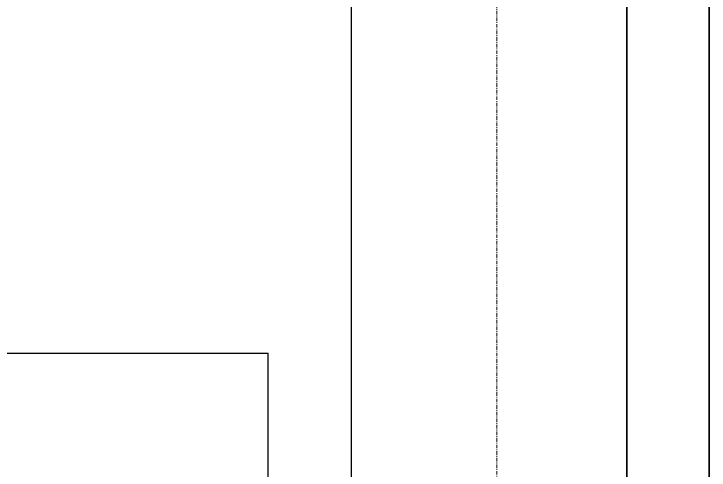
# Model space of a CAD drawing. Header units: millimetres. Extents: x -153298 to 620751, y -313239 to 250031.
# Drawn here: x 87711 to 88768, y -291616 to -290922 of the extents above; entities that cross this region are included whole.
import ezdxf

# ---------------------------------------------------------------- set-up
doc = ezdxf.new("R2010")
doc.units = ezdxf.units.MM
doc.linetypes.add('DPA_Grid _ Level 100', pattern=[10, 5.5, -1.6, 1.3, -1.6])
for name, color, linetype, lineweight in [('A-ANNO-KEYN', 7, 'Continuous', 25), ('A-DETL-GENF', 7, 'Continuous', 35), ('A-GLAZ-CURT', 7, 'Continuous', 9), ('I-WALL-E', 7, 'Continuous', 35), ('S-GRID', 7, 'Continuous', 0), ('WALL-E', 7, 'Continuous', 35)]:
    doc.layers.add(name, color=color, linetype=linetype, lineweight=lineweight)

# ---------------------------------------------------------------- blocks, each defined once
blk = doc.blocks.new('System Panel - Facade_Solid Panel 100mm-18344664-2120-01 ENTRANCE 1 SECTION A')
at = {"layer": 'A-GLAZ-CURT', "color": 7}
for p, q in [((-894482.4, 105550), (-894482.4, 102550)), ((-894482.4, 102550), (-894482.4, 105550))]:
    blk.add_line(p, q, dxfattribs=at)
blk = doc.blocks.new('DPA_AN_Callout - DPA_AN_Callout-15494131-2120-01 ENTRANCE 1 SECTION A')
at = {"layer": 'A-DETL-GENF', "color": 7, "lineweight": 25}
for p in [(-897738.1, 105008.9), (-895153.1, 104440)]:
    blk.add_line(p, (-895153.1, 105008.9), dxfattribs=at)

msp = doc.modelspace()

# ---------------------------------------------------------------- linework, layer by layer
at = {"layer": 'A-ANNO-KEYN', "color": 7}
msp.add_line((88224.1294, -293409.25), (88224.1294, -290013.1254), dxfattribs=at)
at = {"layer": 'I-WALL-E', "color": 7}
for p, q in [((88642.88, -290896.753), (88642.88, -294996.753)), ((88642.88, -294996.753), (88642.88, -290896.753)), ((88642.88, -294996.753), (88642.88, -290896.753)), ((88642.88, -294196.753), (88642.88, -290896.753)), ((88642.88, -290896.753), (88642.88, -294996.753)), ((88642.88, -290896.753), (88642.88, -294996.753)), ((88642.88, -294996.753), (88642.88, -290896.753)), ((88642.88, -290896.753), (88642.88, -294996.753)), ((88642.88, -294996.753), (88642.88, -290896.753)), ((88642.88, -290896.753), (88642.88, -294996.753)), ((88767.88, -290896.753), (88767.88, -294196.753)), ((88767.88, -290896.753), (88767.88, -292946.753))]:
    msp.add_line(p, q, dxfattribs=at)
at = {"layer": 'S-GRID', "color": 7, "linetype": 'DPA_Grid _ Level 100'}
msp.add_line((88444.8801, -309692.5036), (88444.8801, -276432.3847), dxfattribs=at)
at = {"layer": 'WALL-E', "color": 7}
msp.add_line((88767.88, -292946.753), (88767.88, -290896.753), dxfattribs=at)
msp.add_line((88767.88, -292946.753), (88767.88, -290896.753), dxfattribs=at)

# ---------------------------------------------------------------- block references
at = {"layer": 'A-DETL-GENF', "color": 7}
msp.add_blockref('DPA_AN_Callout - DPA_AN_Callout-15494131-2120-01 ENTRANCE 1 SECTION A', (983250.2539, -396446.753), dxfattribs=at)
at = {"layer": 'A-GLAZ-CURT', "color": 7}
msp.add_blockref('System Panel - Facade_Solid Panel 100mm-18344664-2120-01 ENTRANCE 1 SECTION A', (983250.2539, -396446.753), dxfattribs=at)

doc.saveas('drawing.dxf')
